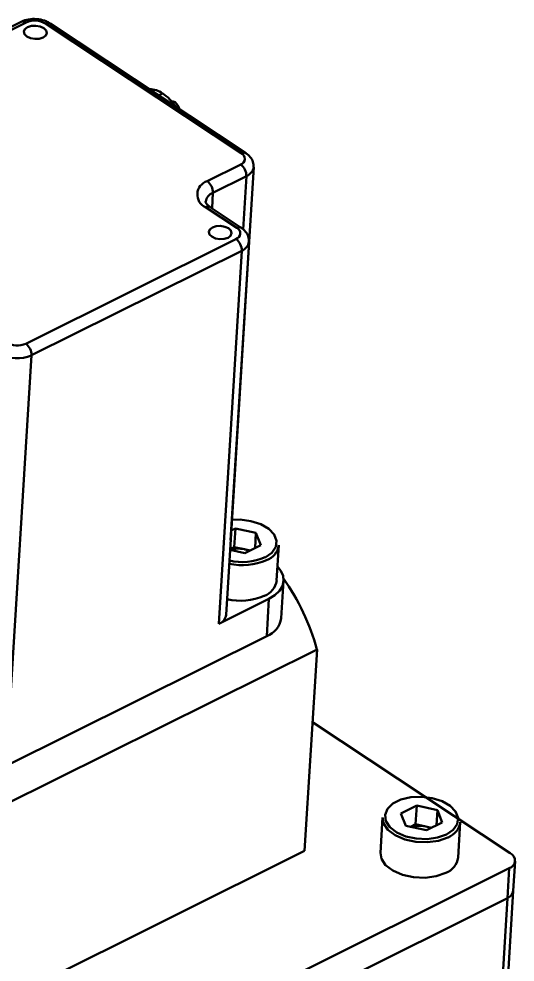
# Model space of a CAD drawing. Header units: millimetres. Extents: x -253 to 12701, y 1223 to 2077.
# Drawn here: x 471.8 to 524.8, y 1544 to 1644.7 of the extents above; entities that cross this region are included whole.
import ezdxf

# ---------------------------------------------------------------- set-up
doc = ezdxf.new("R2010")
doc.units = ezdxf.units.MM
doc.layers.add('NET DAM', color=7, linetype='Continuous', lineweight=50)

msp = doc.modelspace()

# ---------------------------------------------------------------- linework, layer by layer
at = {"layer": 'NET DAM', "color": 7}
for p, q in [((472.08, 1644.44), (468.5, 1642.66)), ((472.56, 1644.36), (468.99, 1642.58)), ((495.53, 1630.38), (474.63, 1644.23)), ((496.02, 1630.4), (475.12, 1644.25)), ((491.88, 1627.41), (495.46, 1629.19)), ((494.39, 1589.06), (496.85, 1628.9)), ((496.07, 1627.95), (492.5, 1626.17)), ((495.04, 1622.41), (491.71, 1624.62)), ((495.53, 1622.43), (492.2, 1624.64)), ((472.52, 1610.04), (494.96, 1621.22)), ((493.9, 1581.09), (496.36, 1620.93)), ((495.58, 1619.98), (473.14, 1608.81)), ((493.12, 1580.14), (495.58, 1619.98)), ((473.14, 1608.81), (470.68, 1568.96)), ((494.89, 1590.32), (494.46, 1590.1)), ((494.76, 1588.33), (494.89, 1590.32)), ((497.09, 1589.84), (494.89, 1590.32)), ((496.99, 1588.21), (497.09, 1589.84)), ((497.09, 1589.84), (497.6, 1588.52)), ((495.92, 1587.68), (497.6, 1588.52)), ((499.3, 1584.76), (499.54, 1588.54)), ((494.76, 1588.33), (494.33, 1588.11)), ((495.92, 1587.68), (494.33, 1588.03)), ((495.86, 1588.09), (494.76, 1588.33)), ((496.47, 1587.95), (495.86, 1588.09)), ((499.79, 1580.73), (500.04, 1584.71)), ((493.12, 1580.14), (498.48, 1582.81)), ((498.24, 1578.82), (498.48, 1582.81)), ((498.24, 1578.82), (470.36, 1564.94)), ((503.61, 1577.4), (470.1, 1560.72)), ((503.61, 1577.4), (502.28, 1555.89)), ((524.24, 1555.63), (503.13, 1569.62)), ((514.26, 1560.73), (512.57, 1559.89)), ((514.14, 1558.74), (514.26, 1560.73)), ((516.46, 1560.25), (514.26, 1560.73)), ((510.62, 1559.46), (510.38, 1555.68)), ((513.09, 1558.57), (512.57, 1559.89)), ((516.36, 1558.62), (516.46, 1560.25)), ((516.46, 1560.25), (516.98, 1558.93)), ((515.29, 1558.09), (513.09, 1558.57)), ((514.14, 1558.74), (513.58, 1558.46)), ((515.24, 1558.5), (514.14, 1558.74)), ((515.84, 1558.36), (515.24, 1558.5)), ((515.29, 1558.09), (516.98, 1558.93)), ((518.68, 1555.17), (518.91, 1558.95)), ((502.28, 1555.89), (468.78, 1539.21)), ((524.57, 1551.61), (524.76, 1554.79)), ((350.47, 1467.55), (524.14, 1554.03)), ((523.95, 1550.84), (524.14, 1554.03)), ((523.58, 1535.67), (524.57, 1551.61)), ((350.28, 1464.36), (523.95, 1550.84)), ((461.92, 1519.96), (523.95, 1550.84)), ((523.95, 1550.84), (522.96, 1534.91))]:
    msp.add_line(p, q, dxfattribs=at)
at = {"layer": 'NET DAM', "color": 8}
for p, q in [((486.71, 1636.57), (487.13, 1636.78)), ((495.72, 1622.26), (496.07, 1627.95)), ((492.5, 1626.17), (492.4, 1624.51))]:
    msp.add_line(p, q, dxfattribs=at)
at = {"layer": 'NET DAM', "color": 7, "flags": 128}
for points in [[(474.43, 1643.74), (474.04, 1643.92), (473.58, 1644), (473.11, 1643.98), (472.7, 1643.85), (472.43, 1643.64), (472.32, 1643.37), (472.39, 1643.1), (472.64, 1642.85), (473.03, 1642.68), (473.49, 1642.59), (473.96, 1642.62), (474.37, 1642.75), (474.65, 1642.96), (474.76, 1643.22), (474.68, 1643.5), (474.43, 1643.74)], [(488.1, 1635.9), (488.25, 1635.91), (488.45, 1635.83), (488.65, 1635.64), (488.82, 1635.39), (488.92, 1635.11), (488.92, 1635.1)], [(494.17, 1622.37), (493.78, 1622.54), (493.32, 1622.63), (492.85, 1622.6), (492.44, 1622.47), (492.16, 1622.26), (492.05, 1622), (492.13, 1621.72), (492.38, 1621.48), (492.77, 1621.3), (493.23, 1621.22), (493.7, 1621.24), (494.11, 1621.37), (494.38, 1621.58), (494.49, 1621.85), (494.42, 1622.12), (494.17, 1622.37)], [(499.4, 1586.24), (499.73, 1585.81), (499.98, 1585.27), (500.04, 1584.71), (499.91, 1584.17), (499.6, 1583.66), (499.12, 1583.2), (498.48, 1582.81)], [(517.59, 1557.33), (516.57, 1556.97), (515.39, 1556.81), (514.15, 1556.86), (512.97, 1557.12), (511.95, 1557.56), (511.17, 1558.15), (510.72, 1558.84), (510.62, 1559.46)], [(510.98, 1559.04), (511.4, 1558.41), (512.12, 1557.86), (513.09, 1557.44), (514.2, 1557.2), (515.36, 1557.15), (516.48, 1557.3), (517.44, 1557.64)], [(510.38, 1555.68), (510.49, 1555.05), (510.94, 1554.37), (511.71, 1553.78), (512.74, 1553.33), (513.92, 1553.07), (515.16, 1553.02), (516.34, 1553.19), (517.36, 1553.55)]]:
    msp.add_lwpolyline(points, dxfattribs=at)
at = {"layer": 'NET DAM', "color": 8, "flags": 128}
for points in [[(498.06, 1587.23), (498.79, 1587.73), (499.21, 1588.34), (499.3, 1589.01), (499.04, 1589.68), (498.45, 1590.29), (497.6, 1590.78), (496.55, 1591.11), (495.4, 1591.26), (494.53, 1591.24)], [(517.44, 1557.64), (518.16, 1558.14), (518.59, 1558.75), (518.67, 1559.42), (518.41, 1560.09), (517.83, 1560.7), (516.97, 1561.19), (515.92, 1561.52), (514.77, 1561.67), (513.62, 1561.61), (512.57, 1561.36), (511.72, 1560.94), (511.14, 1560.38), (510.88, 1559.73), (510.97, 1559.06), (510.98, 1559.04)]]:
    msp.add_lwpolyline(points, dxfattribs=at)
at = {"layer": 'NET DAM', "color": 8}
for centre, radius, start, end in [((472.25, 1643.98), 0.492, 50.846, 110.7765), ((474.89, 1643.84), 0.469, 60.5277, 123.7272), ((495.79, 1629.99), 0.469, 60.505, 123.7294), ((495.66, 1629.08), 1.2, 290.1647, 351.5435), ((492.94, 1625.02), 1.23, 110.8699, 170.5556), ((491.97, 1624.23), 0.469, 60.5277, 123.7272), ((495.3, 1622.02), 0.469, 60.505, 123.7294), ((495.16, 1621.11), 1.2, 290.1647, 351.5435)]:
    msp.add_arc(centre, radius, start, end, dxfattribs=at)
at = {"layer": 'NET DAM', "color": 7}
for centre, radius, start, end in [((473.47, 1642.3), 2.25, 59.0768, 113.8659), ((485.75, 1634.91), 2.32, 53.6422, 90.934), ((484.17, 1632.52), 5.19, 33.634, 55.2022), ((495.26, 1629.8), 0.641, 287.2573, 65.6746), ((494.57, 1627.97), 1.5, 359.081, 53.8617), ((492.32, 1625.98), 1.49, 107.2573, 245.6746), ((491, 1626.19), 1.5, 359.081, 53.8617), ((494.77, 1621.83), 0.641, 287.2573, 65.6746), ((494.08, 1620), 1.5, 359.081, 53.8617), ((471.61, 1612.1), 2.25, 239.0768, 293.8659), ((471.64, 1608.83), 1.5, 359.081, 53.8617), ((471.62, 1612.24), 3.76, 239.0768, 293.8659), ((497.52, 1588.84), 2.04, 289.9815, 351.649), ((495.15, 1584.93), 3.24, 77.2544, 104.6714), ((495.26, 1585.28), 2.87, 66.7765, 77.9544), ((495.64, 1592.82), 6.43, 257.4168, 293.6558), ((495.63, 1592.79), 6.06, 256.8801, 293.6465), ((497.29, 1585.05), 2.04, 289.9815, 351.649), ((479.26, 1570.56), 25.29, 15.7035, 34.7907), ((495.4, 1589.03), 6.43, 257.4168, 293.6558), ((492.71, 1581.27), 1.21, 290.1725, 351.458), ((497.41, 1581.09), 2.41, 290.1725, 351.458), ((514.52, 1555.36), 3.21, 77.1826, 106.0692), ((514.64, 1555.69), 2.87, 66.7765, 77.9544), ((516.9, 1559.25), 2.04, 289.9815, 351.649), ((523.89, 1554.85), 0.854, 287.2573, 65.6746), ((516.66, 1555.46), 2.04, 289.9815, 351.649), ((523.61, 1551.75), 0.964, 290.1725, 351.458)]:
    msp.add_arc(centre, radius, start, end, dxfattribs=at)
for points, knots in [([(475.12, 1644.25), (474.99, 1644.33), (474.62, 1644.54), (473.9, 1644.73), (473.03, 1644.74), (472.42, 1644.6), (472.13, 1644.46), (472.08, 1644.44)], [0, 0, 0, 0, 0.154645, 0.416374, 0.681971, 0.938588, 1, 1, 1, 1]), ([(496.84, 1628.9), (496.83, 1629.1), (496.81, 1629.49), (496.5, 1630.02), (496.19, 1630.27), (496.02, 1630.4)], [0, 0, 0, 0, 0.326485, 0.650168, 1, 1, 1, 1]), ([(492.2, 1624.64), (492.12, 1624.69), (491.9, 1624.86), (491.73, 1625.11), (491.7, 1625.17), (491.72, 1625.22), (491.73, 1625.22)], [0, 0, 0, 0, 0.198351, 0.574232, 0.965154, 1, 1, 1, 1]), ([(496.35, 1620.93), (496.34, 1621.13), (496.32, 1621.52), (496.01, 1622.05), (495.69, 1622.3), (495.53, 1622.43)], [0, 0, 0, 0, 0.326485, 0.650168, 1, 1, 1, 1])]:
    msp.add_open_spline(points, degree=3, knots=knots, dxfattribs=at)

doc.saveas('drawing.dxf')
